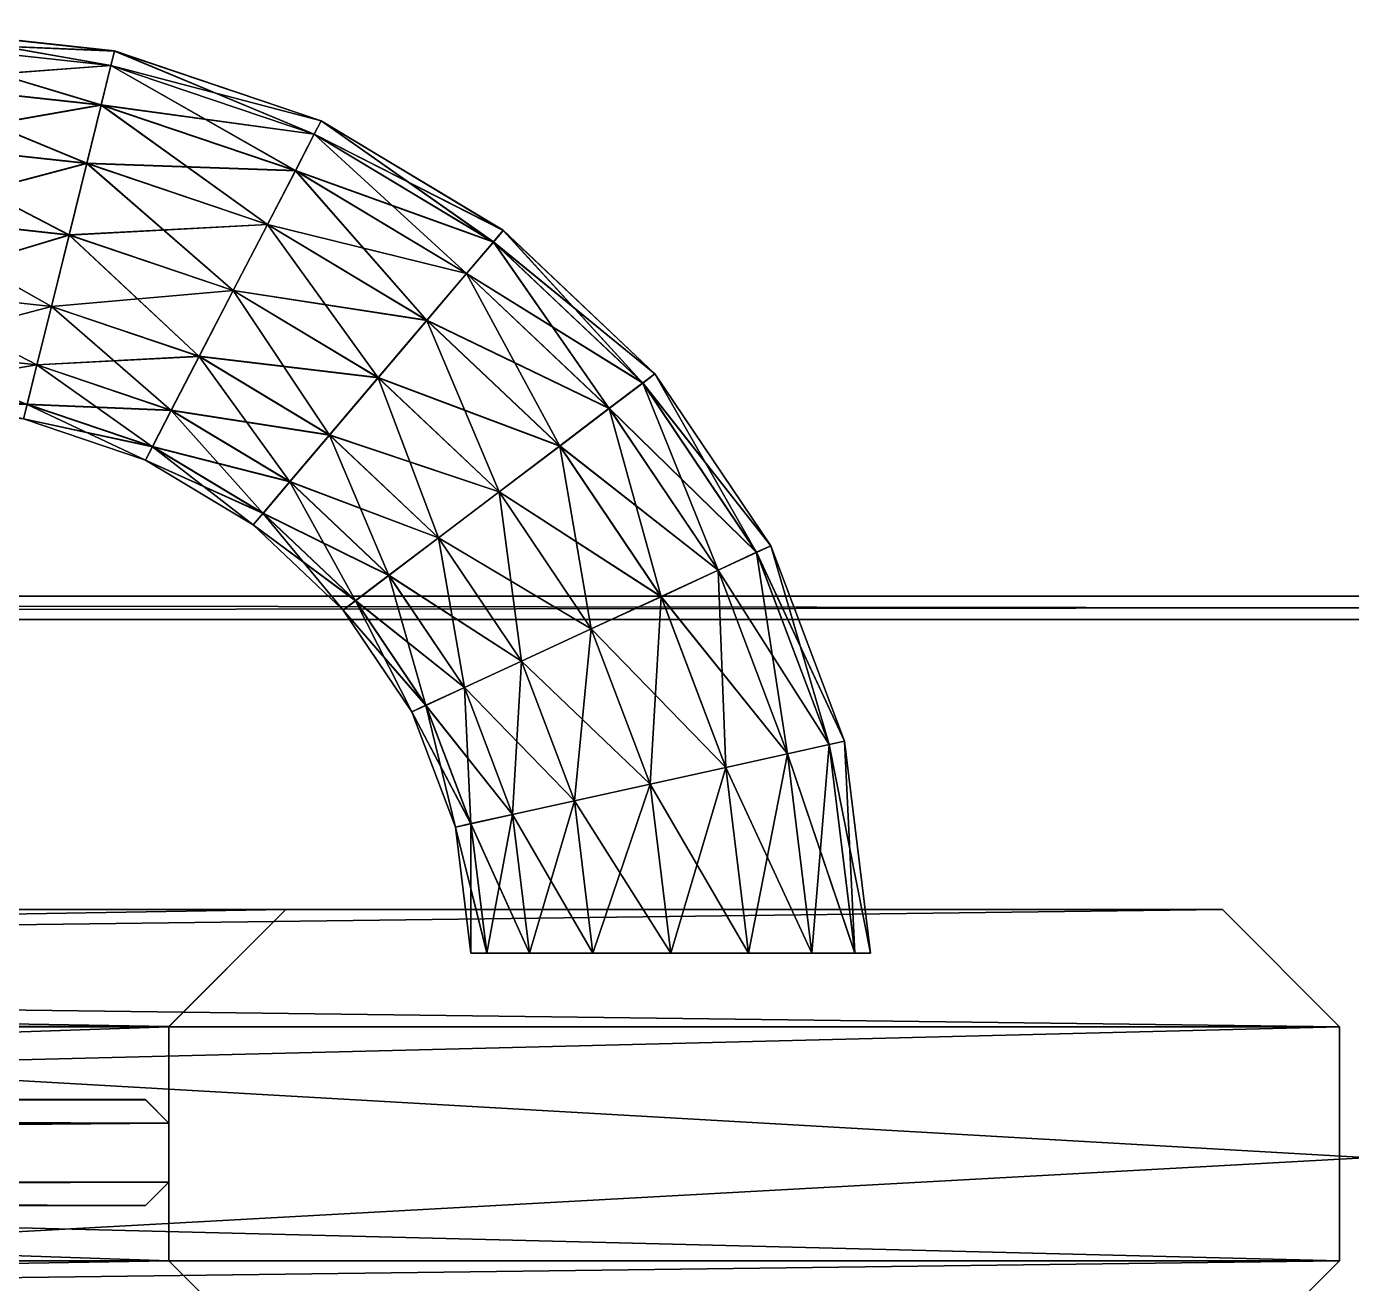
# Model space of a CAD drawing. Extents: x -84 to 84, y -10 to 10.
# Drawn here: x -11.45 to -0.13, y -1.08 to 9.65 of the extents above; entities that cross this region are included whole.
import ezdxf

# ---------------------------------------------------------------- set-up
doc = ezdxf.new("R2010")
doc.units = 0
doc.layers.add('DOOR01', color=231, linetype='CONTINUOUS')
doc.layers.add('FR', color=201, linetype='CONTINUOUS')

msp = doc.modelspace()

# ---------------------------------------------------------------- meshes
at = {"layer": 'DOOR01', "color": 231}
mesh = msp.add_polyface(dxfattribs=at)
corners = [(-12.616852, 9.653107, 115.216064), (-12.616852, 9.524414, 114.588898), (-13.985779, 9.533509, 114.451324), (-12.616852, 9.178711, 114.076416), (-13.86261, 9.187867, 113.952301), (-12.616852, 8.66626, 113.730743), (-13.779297, 8.675355, 113.615631), (-12.616852, 8.039063, 113.603943), (-13.74884, 8.048219, 113.492218), (-12.616852, 7.411865, 113.730743), (-13.779297, 7.42102, 113.615631), (-12.616852, 6.899414, 114.076416), (-13.86261, 6.908509, 113.952301), (-11.23996, 7.261718, 113.730743), (-11.089203, 7.872558, 113.603943), (-11.363159, 6.762695, 114.076416), (-11.23996, 7.26172, 116.701416), (-12.616852, 7.411866, 116.701416), (-12.616852, 6.899414, 116.355743), (-11.363159, 6.762696, 116.355743), (-11.089203, 7.874421, 116.828217), (-12.616852, 8.040924, 116.828217), (-10.938293, 8.48526, 116.701416), (-12.616852, 8.668121, 116.701416), (-10.815002, 8.984283, 116.355743), (-12.616852, 9.180573, 116.355743), (-10.731812, 9.320954, 115.843262), (-12.616852, 9.526277, 115.843262), (-10.701355, 9.444366, 115.216064), (-10.731812, 9.319093, 114.588898), (-10.815002, 8.982423, 114.076416), (-10.938293, 8.483398, 113.730743), (-9.977966, 6.834838, 113.730743), (-13.985779, 9.535365, 60.225403), (-12.616852, 9.526271, 60.087822), (-12.616852, 9.65124, 59.460655), (-13.86261, 9.189723, 60.724426), (-12.616852, 9.180569, 60.600304), (-13.779297, 8.677211, 61.061096), (-12.616852, 8.668118, 60.945976), (-13.74884, 8.050075, 61.184509), (-12.616852, 8.04092, 61.072777), (-13.779297, 7.421016, 61.061096), (-12.616852, 7.411861, 60.945976), (-13.86261, 6.908504, 60.724426), (-12.616852, 6.89941, 60.600304), (-11.23996, 7.261714, 60.945976), (-11.089203, 7.874415, 61.072777), (-11.363159, 6.762691, 60.600304), (-12.616852, 6.90127, 58.320992), (-12.616852, 7.413722, 57.975304), (-11.23996, 7.263575, 57.975304), (-11.363159, 6.764552, 58.320992), (-12.616852, 8.039059, 57.848503), (-11.089203, 7.872553, 57.848503), (-12.616852, 8.666256, 57.975304), (-10.938293, 8.483394, 57.975304), (-12.616852, 9.178706, 58.320992), (-10.815002, 8.982417, 58.320992), (-12.616852, 9.524409, 58.833458), (-10.731812, 9.319087, 58.833458), (-10.701355, 9.442501, 59.460655), (-10.731812, 9.32095, 60.087822), (-10.815002, 8.98428, 60.600304), (-10.938293, 8.485256, 60.945976), (-9.977966, 6.834834, 60.945976)]
mesh.append_faces([[corners[k] for k in face] for face in [(41, 46, 47), (43, 48, 46), (49, 51, 52), (50, 54, 51), (53, 56, 54), (55, 58, 56), (57, 60, 58), (59, 61, 60), (35, 62, 61), (34, 63, 62), (37, 64, 63), (39, 47, 64)]], dxfattribs={"vtx0": -1})
mesh.append_faces([[corners[k] for k in face] for face in [(14, 13, 7), (13, 15, 9), (19, 16, 18), (16, 20, 17), (20, 22, 21), (22, 24, 23), (24, 26, 25), (26, 28, 27), (28, 29, 0), (29, 30, 1), (30, 31, 3), (31, 14, 5)]], dxfattribs={"vtx1": -1})
mesh.append_faces([[corners[k] for k in face] for face in [(0, 1, 2), (1, 3, 4), (3, 5, 6), (5, 7, 8), (7, 9, 10), (9, 11, 12), (13, 9, 7), (15, 11, 9), (16, 17, 18), (20, 21, 17), (22, 23, 21), (24, 25, 23), (26, 27, 25), (28, 0, 27), (29, 1, 0), (30, 3, 1), (31, 5, 3), (14, 7, 5), (32, 13, 14), (33, 34, 35), (36, 37, 34), (38, 39, 37), (40, 41, 39), (42, 43, 41), (44, 45, 43), (41, 43, 46), (43, 45, 48), (49, 50, 51), (50, 53, 54), (53, 55, 56), (55, 57, 58), (57, 59, 60), (59, 35, 61), (35, 34, 62), (34, 37, 63), (37, 39, 64), (39, 41, 47), (47, 46, 65)]], dxfattribs={"vtx2": -1})
mesh = msp.add_polyface(dxfattribs=at)
corners = [(-9.686218, 7.398194, 113.603943), (-9.977966, 6.834838, 113.730743), (-11.089203, 7.872558, 113.603943), (-9.686218, 7.398194, 116.828217), (-11.089203, 7.874421, 116.828217), (-11.23996, 7.26172, 116.701416), (-9.977966, 6.834839, 116.701416), (-9.394379, 7.963411, 116.701416), (-10.938293, 8.48526, 116.701416), (-9.155945, 8.423738, 116.355743), (-10.815002, 8.984283, 116.355743), (-8.995117, 8.734284, 115.843262), (-10.731812, 9.320954, 115.843262), (-8.936188, 8.848174, 115.216064), (-10.701355, 9.444366, 115.216064), (-8.995117, 8.732422, 114.588898), (-10.731812, 9.319093, 114.588898), (-9.155945, 8.421875, 114.076416), (-10.815002, 8.982423, 114.076416), (-9.394379, 7.961547, 113.730743), (-10.938293, 8.483398, 113.730743), (-8.448242, 6.654175, 116.828217), (-8.032837, 7.143433, 116.701416), (-7.693573, 7.543212, 116.355743), (-7.4646, 7.814728, 115.843262), (-7.380615, 7.913727, 115.216064), (-7.4646, 7.812866, 114.588898), (-7.693573, 7.543214, 114.076416), (-8.032837, 7.143433, 113.730743), (-8.448242, 6.654175, 113.603943), (-11.089203, 7.874415, 61.072777), (-9.977966, 6.834834, 60.945976), (-9.686218, 7.398189, 61.072777), (-11.23996, 7.263575, 57.975304), (-11.089203, 7.872553, 57.848503), (-9.686218, 7.400051, 57.848503), (-9.977966, 6.836696, 57.975304), (-10.938293, 8.483394, 57.975304), (-9.394379, 7.961543, 57.975304), (-10.815002, 8.982417, 58.320992), (-9.155945, 8.42187, 58.320992), (-10.731812, 9.319087, 58.833458), (-8.995117, 8.732417, 58.833458), (-10.701355, 9.442501, 59.460655), (-8.936188, 8.846309, 59.460655), (-10.731812, 9.32095, 60.087822), (-8.995117, 8.734279, 60.087822), (-10.815002, 8.98428, 60.600304), (-9.155945, 8.423732, 60.600304), (-10.938293, 8.485256, 60.945976), (-9.394379, 7.963406, 60.945976), (-8.448242, 6.656031, 57.848503), (-8.032837, 7.145289, 57.975304), (-7.693573, 7.545069, 58.320992), (-7.4646, 7.81286, 58.833458), (-7.380615, 7.91186, 59.460655), (-7.4646, 7.814723, 60.087822), (-7.693573, 7.543209, 60.600304), (-8.032837, 7.143428, 60.945976), (-8.448242, 6.65417, 61.072777)]
mesh.append_faces([[corners[k] for k in face] for face in [(30, 31, 32), (33, 35, 36), (34, 38, 35), (37, 40, 38), (39, 42, 40), (41, 44, 42), (43, 46, 44), (45, 48, 46), (47, 50, 48), (49, 32, 50), (35, 52, 51), (38, 53, 52), (50, 59, 58)]], dxfattribs={"vtx0": -1})
mesh.append_faces([[corners[k] for k in face] for face in [(0, 1, 2), (6, 3, 5), (3, 7, 4), (7, 9, 8), (9, 11, 10), (11, 13, 12), (13, 15, 14), (15, 17, 16), (17, 19, 18), (19, 0, 20), (21, 22, 3), (22, 23, 7), (28, 29, 19)]], dxfattribs={"vtx1": -1})
mesh.append_faces([[corners[k] for k in face] for face in [(3, 4, 5), (7, 8, 4), (9, 10, 8), (11, 12, 10), (13, 14, 12), (15, 16, 14), (17, 18, 16), (19, 20, 18), (0, 2, 20), (21, 3, 6), (22, 7, 3), (23, 9, 7), (24, 11, 9), (25, 13, 11), (26, 15, 13), (27, 17, 15), (28, 19, 17), (29, 0, 19), (33, 34, 35), (34, 37, 38), (37, 39, 40), (39, 41, 42), (41, 43, 44), (43, 45, 46), (45, 47, 48), (47, 49, 50), (49, 30, 32), (36, 35, 51), (35, 38, 52), (38, 40, 53), (40, 42, 54), (42, 44, 55), (44, 46, 56), (46, 48, 57), (48, 50, 58), (50, 32, 59)]], dxfattribs={"vtx2": -1})
mesh = msp.add_polyface(dxfattribs=at)
corners = [(-7.693573, 7.543212, 116.355743), (-7.4646, 7.814728, 115.843262), (-9.155945, 8.423738, 116.355743), (-7.380615, 7.913727, 115.216064), (-8.995117, 8.734284, 115.843262), (-7.4646, 7.812866, 114.588898), (-8.936188, 8.848174, 115.216064), (-7.693573, 7.543214, 114.076416), (-8.995117, 8.732422, 114.588898), (-8.032837, 7.143433, 113.730743), (-9.155945, 8.421875, 114.076416), (-7.415436, 5.678344, 113.603943), (-7.933289, 5.285889, 113.730743), (-8.448242, 6.654175, 113.603943), (-7.415436, 5.678344, 116.828217), (-8.448242, 6.654175, 116.828217), (-8.863525, 6.164917, 116.701416), (-7.933289, 5.285889, 116.701416), (-6.897491, 6.070802, 116.701416), (-8.032837, 7.143433, 116.701416), (-6.474487, 6.391359, 116.355743), (-6.188843, 6.607668, 115.843262), (-6.084229, 6.687014, 115.216064), (-6.188843, 6.607667, 114.588898), (-6.474487, 6.391358, 114.076416), (-6.897491, 6.0708, 113.730743), (-7.22406, 4.233033, 113.730743), (-6.627777, 4.508667, 113.603943), (-7.711212, 4.007691, 114.076416), (-8.356171, 4.965333, 114.076416), (-7.711212, 4.007691, 116.355743), (-8.356171, 4.965332, 116.355743), (-8.641785, 4.749023, 115.843262), (-7.22406, 4.233033, 116.701416), (-6.627777, 4.508668, 116.828217), (-6.031494, 4.784304, 116.701416), (-9.155945, 8.42187, 58.320992), (-7.4646, 7.81286, 58.833458), (-7.693573, 7.545069, 58.320992), (-8.995117, 8.732417, 58.833458), (-7.380615, 7.91186, 59.460655), (-8.936188, 8.846309, 59.460655), (-7.4646, 7.814723, 60.087822), (-8.995117, 8.734279, 60.087822), (-7.693573, 7.543209, 60.600304), (-9.155945, 8.423732, 60.600304), (-8.032837, 7.143428, 60.945976), (-8.448242, 6.65417, 61.072777), (-7.933289, 5.285884, 60.945976), (-7.415436, 5.678341, 61.072777), (-8.863525, 6.166773, 57.975304), (-8.448242, 6.656031, 57.848503), (-7.415436, 5.680201, 57.848503), (-7.933289, 5.287745, 57.975304), (-8.032837, 7.145289, 57.975304), (-6.897491, 6.072656, 57.975304), (-6.474487, 6.393214, 58.320992), (-6.188843, 6.609523, 58.833458), (-6.084229, 6.687007, 59.460655), (-6.188843, 6.607662, 60.087822), (-6.474487, 6.391355, 60.600304), (-6.897491, 6.070797, 60.945976), (-7.22406, 4.233028, 60.945976), (-6.627777, 4.508663, 61.072777), (-8.356171, 4.965327, 60.600304), (-7.711212, 4.007686, 60.600304), (-8.641785, 4.750881, 58.833458), (-8.356171, 4.967188, 58.320992), (-7.711212, 4.009548, 58.320992), (-7.22406, 4.23489, 57.975304), (-6.627777, 4.510524, 57.848503), (-6.031494, 4.786159, 57.975304)]
mesh.append_faces([[corners[k] for k in face] for face in [(36, 37, 38), (39, 40, 37), (41, 42, 40), (43, 44, 42), (45, 46, 44), (47, 48, 49), (50, 52, 53), (51, 55, 52), (54, 56, 55), (38, 57, 56), (42, 60, 59), (44, 61, 60), (46, 49, 61), (49, 62, 63), (53, 70, 69)]], dxfattribs={"vtx0": -1})
mesh.append_faces([[corners[k] for k in face] for face in [(0, 1, 2), (1, 3, 4), (3, 5, 6), (5, 7, 8), (7, 9, 10), (11, 12, 13), (17, 14, 16), (14, 18, 15), (18, 20, 19), (20, 21, 0), (23, 24, 5), (24, 25, 7), (25, 11, 9), (27, 26, 11), (33, 34, 17)]], dxfattribs={"vtx1": -1})
mesh.append_faces([[corners[k] for k in face] for face in [(14, 15, 16), (18, 19, 15), (20, 0, 19), (21, 1, 0), (22, 3, 1), (23, 5, 3), (24, 7, 5), (25, 9, 7), (11, 13, 9), (26, 12, 11), (28, 29, 12), (30, 31, 32), (33, 17, 31), (34, 14, 17), (35, 18, 14), (27, 11, 25), (50, 51, 52), (51, 54, 55), (54, 38, 56), (38, 37, 57), (37, 40, 58), (40, 42, 59), (42, 44, 60), (44, 46, 61), (46, 47, 49), (49, 48, 62), (48, 64, 65), (66, 67, 68), (67, 53, 69), (53, 52, 70), (52, 55, 71), (61, 49, 63)]], dxfattribs={"vtx2": -1})
mesh = msp.add_polyface(dxfattribs=at)
corners = [(-80.236176, -0.887373, 219.07254), (-0.236176, -0.887369, 219.07254), (-0.236176, 1.112547, 219.07254), (-80.236176, 1.112551, 219.07254), (-0.236176, -0.887462, 0.07254), (-80.236176, -0.887466, 0.07254), (-80.236176, 1.11253, 0.07254), (-0.236176, 1.112527, 0.07254), (-69.236176, -0.887454, 27.07254), (-10.236176, -0.887452, 27.07254), (-10.236176, 1.112529, 27.07254), (-69.236176, 1.112533, 27.07254), (-10.236176, -0.887374, 208.07254), (-69.236176, -0.887378, 208.07254), (-69.236176, 1.112552, 208.07254), (-10.236176, 1.112548, 208.07254), (-1.236176, 2.112547, 218.07254), (-79.236176, 2.112551, 218.07254), (-79.236176, 2.112531, 1.07254), (-1.236176, 2.112527, 1.07254), (-9.236176, 2.112529, 26.07254), (-70.236176, 2.112533, 26.07254), (-70.236176, 2.11255, 209.07254), (-9.236176, 2.112548, 209.07254), (-1.236176, -1.887369, 218.07254), (-79.236176, -1.887373, 218.07254), (-79.236176, -1.887466, 1.072541), (-1.236176, -1.887462, 1.072541), (-9.236176, -1.887452, 26.07254), (-70.236176, -1.887456, 26.07254), (-70.236176, -1.887376, 209.07254), (-9.236176, -1.887374, 209.07254), (-20.761688, 8.048217, 110.739044), (-20.848297, 8.675352, 108.75444), (-20.982574, 8.048216, 108.75444), (-69.236176, -0.215798, 208.07254), (-10.236176, -0.215798, 208.07254), (-10.236176, 0.289203, 208.07254), (-69.236176, 0.289203, 208.07254), (-69.036179, -0.415798, 207.872543), (-69.036179, -0.415812, 155.464661), (-10.436172, -0.415798, 207.872543), (-10.436172, -0.415812, 155.464661), (-10.436172, 0.489203, 207.872543), (-10.436172, 0.489189, 155.464661), (-69.036179, 0.489203, 207.872543), (-69.036179, 0.489189, 155.464661), (-69.236176, -0.215844, 27.07254), (-69.236176, 0.289155, 27.07254), (-10.236176, 0.289155, 27.07254), (-10.236176, -0.215844, 27.07254), (-10.436172, -0.415844, 27.272537), (-69.036179, -0.415844, 27.272537), (-69.036179, 0.489155, 27.272537), (-10.436172, 0.489155, 27.272537), (-69.036179, 0.489159, 82.998283), (-69.236176, 0.289158, 82.998283), (-69.036179, -0.415841, 82.998283), (-10.43618, -0.415841, 82.998283), (-10.43618, 0.489159, 82.998283), (-69.236176, -0.215841, 82.998283), (-69.236176, 0.289189, 155.464661)]
mesh.append_faces([[corners[k] for k in face] for face in [(0, 2, 3), (4, 6, 7), (8, 10, 11), (12, 14, 15), (3, 16, 17), (7, 18, 19), (11, 20, 21), (15, 22, 23), (32, 33, 34), (35, 37, 38), (47, 49, 50)]], dxfattribs={"vtx0": -1})
mesh.append_faces([[corners[k] for k in face] for face in [(25, 24, 0), (27, 26, 4), (29, 28, 8), (31, 30, 12), (39, 40, 41), (42, 41, 40), (43, 44, 45), (46, 45, 44), (55, 53, 56), (40, 57, 42), (58, 42, 57), (44, 59, 46), (55, 46, 59), (57, 40, 60), (45, 46, 38), (46, 55, 61), (57, 52, 58), (51, 58, 52), (59, 54, 55), (53, 55, 54)]], dxfattribs={"vtx1": -1})
mesh.append_faces([[corners[k] for k in face] for face in [(23, 22, 17), (17, 16, 23), (24, 25, 30), (30, 31, 24), (19, 18, 21), (21, 20, 19), (26, 27, 28), (28, 29, 26)]], dxfattribs={"vtx1": -1, "vtx2": -1})
mesh.append_faces([[corners[k] for k in face] for face in [(0, 1, 2), (4, 5, 6), (8, 9, 10), (12, 13, 14), (3, 2, 16), (7, 6, 18), (11, 10, 20), (15, 14, 22), (24, 1, 0), (26, 5, 4), (28, 9, 8), (30, 13, 12), (35, 36, 37), (47, 48, 49), (36, 35, 39), (39, 41, 36), (38, 37, 43), (43, 45, 38), (47, 50, 51), (51, 52, 47), (49, 48, 53), (53, 54, 49), (52, 57, 60)]], dxfattribs={"vtx2": -1})
mesh = msp.add_polyface(dxfattribs=at)
corners = [(-6.188843, 6.607668, 115.843262), (-6.084229, 6.687014, 115.216064), (-7.4646, 7.814728, 115.843262), (-6.188843, 6.607667, 114.588898), (-7.380615, 7.913727, 115.216064), (-6.627777, 4.508668, 116.828217), (-6.031494, 4.784304, 116.701416), (-7.415436, 5.678344, 116.828217), (-5.544373, 5.009645, 116.355743), (-6.474487, 6.391359, 116.355743), (-6.897491, 6.070802, 116.701416), (-5.21582, 5.1615, 115.843262), (-5.095154, 5.217285, 115.216064), (-5.21582, 5.1615, 114.588898), (-5.544373, 5.009645, 114.076416), (-6.474487, 6.391358, 114.076416), (-6.031494, 4.784301, 113.730743), (-6.897491, 6.0708, 113.730743), (-6.627777, 4.508667, 113.603943), (-6.125854, 3.183106, 116.828217), (-7.22406, 4.233033, 116.701416), (-5.479309, 3.325685, 116.701416), (-4.951202, 3.442017, 116.355743), (-4.594849, 3.52063, 115.843262), (-4.46405, 3.549439, 115.216064), (-4.594849, 3.52063, 114.588898), (-4.951202, 3.442017, 114.076416), (-5.479309, 3.325684, 113.730743), (-6.125854, 3.183106, 113.603943), (-7.4646, 7.81286, 58.833458), (-6.084229, 6.687007, 59.460655), (-6.188843, 6.609523, 58.833458), (-7.380615, 7.91186, 59.460655), (-6.188843, 6.607662, 60.087822), (-7.415436, 5.680201, 57.848503), (-6.031494, 4.786159, 57.975304), (-6.627777, 4.510524, 57.848503), (-6.897491, 6.072656, 57.975304), (-6.474487, 6.393214, 58.320992), (-5.544373, 5.011502, 58.320992), (-5.21582, 5.163357, 58.833458), (-5.095154, 5.217281, 59.460655), (-5.21582, 5.161495, 60.087822), (-6.474487, 6.391355, 60.600304), (-5.544373, 5.009639, 60.600304), (-6.897491, 6.070797, 60.945976), (-6.031494, 4.784299, 60.945976), (-6.627777, 4.508663, 61.072777), (-7.22406, 4.23489, 57.975304), (-6.125854, 3.183101, 57.848503), (-5.479309, 3.325679, 57.975304), (-4.951202, 3.442012, 58.320992), (-4.594849, 3.522487, 58.833458), (-4.46405, 3.549434, 59.460655), (-4.594849, 3.520626, 60.087822), (-4.951202, 3.442013, 60.600304), (-5.479309, 3.32568, 60.945976), (-6.125854, 3.183102, 61.072777)]
mesh.append_faces([[corners[k] for k in face] for face in [(29, 30, 31), (32, 33, 30), (34, 35, 36), (37, 39, 35), (38, 40, 39), (31, 41, 40), (30, 42, 41), (33, 44, 42), (43, 46, 44), (45, 47, 46), (35, 51, 50), (39, 52, 51), (40, 53, 52), (41, 54, 53), (42, 55, 54), (44, 56, 55)]], dxfattribs={"vtx0": -1})
mesh.append_faces([[corners[k] for k in face] for face in [(0, 1, 2), (1, 3, 4), (5, 6, 7), (6, 8, 10), (8, 11, 9), (11, 12, 0), (12, 13, 1), (13, 14, 3), (14, 16, 15), (16, 18, 17), (21, 22, 6), (22, 23, 8), (23, 24, 11), (24, 25, 12), (25, 26, 13), (26, 27, 14)]], dxfattribs={"vtx1": -1})
mesh.append_faces([[corners[k] for k in face] for face in [(8, 9, 10), (11, 0, 9), (12, 1, 0), (13, 3, 1), (14, 15, 3), (16, 17, 15), (19, 5, 20), (21, 6, 5), (22, 8, 6), (23, 11, 8), (24, 12, 11), (25, 13, 12), (26, 14, 13), (27, 16, 14), (28, 18, 16), (37, 38, 39), (38, 31, 40), (31, 30, 41), (30, 33, 42), (33, 43, 44), (43, 45, 46), (48, 36, 49), (36, 35, 50), (35, 39, 51), (39, 40, 52), (40, 41, 53), (41, 42, 54), (42, 44, 55), (44, 46, 56), (46, 47, 57)]], dxfattribs={"vtx2": -1})
mesh = msp.add_polyface(dxfattribs=at)
corners = [(-12.616852, 6.899414, 114.076416), (-12.616852, 6.553711, 114.588898), (-13.985779, 6.562867, 114.451324), (-11.446472, 6.426025, 114.588898), (-11.363159, 6.762695, 114.076416), (-11.476929, 6.302612, 115.216064), (-12.616852, 6.426881, 115.216064), (-11.446472, 6.426025, 115.843262), (-12.616852, 6.553712, 115.843262), (-11.363159, 6.762696, 116.355743), (-12.616852, 6.899414, 116.355743), (-10.216309, 6.374512, 114.076416), (-11.23996, 7.261718, 113.730743), (-9.977966, 6.834838, 113.730743), (-10.377228, 6.063965, 114.588898), (-10.436157, 5.950073, 115.216064), (-10.377228, 6.063965, 115.843262), (-10.216309, 6.374512, 116.355743), (-9.977966, 6.834839, 116.701416), (-11.23996, 7.26172, 116.701416), (-8.863525, 6.164917, 113.730743), (-9.686218, 7.398194, 113.603943), (-8.448242, 6.654175, 113.603943), (-9.202881, 5.765138, 114.076416), (-9.431763, 5.495483, 114.588898), (-9.202881, 5.765137, 116.355743), (-8.863525, 6.164917, 116.701416), (-8.448242, 6.654175, 116.828217), (-7.933289, 5.285889, 113.730743), (-13.985779, 6.562861, 60.225403), (-12.616852, 6.553706, 60.087822), (-12.616852, 6.89941, 60.600304), (-11.446472, 6.426021, 60.087822), (-11.363159, 6.762691, 60.600304), (-12.616852, 6.426875, 59.460655), (-11.476929, 6.302608, 59.460655), (-12.616852, 6.555568, 58.833458), (-11.446472, 6.427882, 58.833458), (-12.616852, 6.90127, 58.320992), (-11.363159, 6.764552, 58.320992), (-11.23996, 7.261714, 60.945976), (-10.216309, 6.374507, 60.600304), (-9.977966, 6.834834, 60.945976), (-10.377228, 6.06396, 60.087822), (-10.436157, 5.950068, 59.460655), (-10.377228, 6.065822, 58.833458), (-10.216309, 6.376369, 58.320992), (-11.23996, 7.263575, 57.975304), (-9.977966, 6.836696, 57.975304), (-9.686218, 7.398189, 61.072777), (-8.863525, 6.164912, 60.945976), (-8.448242, 6.65417, 61.072777), (-9.202881, 5.765132, 60.600304), (-9.431763, 5.495479, 60.087822), (-9.202881, 5.766994, 58.320992), (-8.863525, 6.166773, 57.975304), (-8.448242, 6.656031, 57.848503), (-7.933289, 5.285884, 60.945976)]
mesh.append_faces([[corners[k] for k in face] for face in [(31, 32, 33), (30, 35, 32), (34, 37, 35), (36, 39, 37), (40, 41, 42), (33, 43, 41), (32, 44, 43), (35, 45, 44), (37, 46, 45), (39, 48, 46), (49, 50, 51), (42, 52, 50), (46, 55, 54), (48, 56, 55)]], dxfattribs={"vtx0": -1})
mesh.append_faces([[corners[k] for k in face] for face in [(4, 3, 0), (3, 5, 1), (5, 7, 6), (7, 9, 8), (13, 11, 12), (11, 14, 4), (14, 15, 3), (15, 16, 5), (16, 17, 7), (17, 18, 9), (22, 20, 21), (20, 23, 13), (25, 26, 17), (26, 27, 18)]], dxfattribs={"vtx1": -1})
mesh.append_faces([[corners[k] for k in face] for face in [(0, 1, 2), (3, 1, 0), (5, 6, 1), (7, 8, 6), (9, 10, 8), (11, 4, 12), (14, 3, 4), (15, 5, 3), (16, 7, 5), (17, 9, 7), (18, 19, 9), (20, 13, 21), (23, 11, 13), (24, 14, 11), (25, 17, 16), (26, 18, 17), (28, 20, 22), (29, 30, 31), (31, 30, 32), (30, 34, 35), (34, 36, 37), (36, 38, 39), (40, 33, 41), (33, 32, 43), (32, 35, 44), (35, 37, 45), (37, 39, 46), (39, 47, 48), (49, 42, 50), (42, 41, 52), (41, 43, 53), (45, 46, 54), (46, 48, 55), (51, 50, 57)]], dxfattribs={"vtx2": -1})
mesh = msp.add_polyface(dxfattribs=at)
corners = [(-10.236176, 1.112529, 82.998283), (-10.236176, 1.112529, 27.07254), (-10.236176, -0.887446, 82.998283), (-9.236176, 2.112529, 82.998276), (-9.236176, 2.112529, 26.07254), (-9.202881, 5.765138, 114.076416), (-9.431763, 5.495483, 114.588898), (-10.216309, 6.374512, 114.076416), (-9.515747, 5.396484, 115.216064), (-10.436157, 5.950073, 115.216064), (-10.377228, 6.063965, 114.588898), (-9.431763, 5.495483, 115.843262), (-10.377228, 6.063965, 115.843262), (-9.202881, 5.765137, 116.355743), (-8.356171, 4.965333, 114.076416), (-8.863525, 6.164917, 113.730743), (-7.933289, 5.285889, 113.730743), (-8.641785, 4.749023, 114.588898), (-8.746429, 4.669678, 115.216064), (-8.641785, 4.749023, 115.843262), (-8.356171, 4.965332, 116.355743), (-7.933289, 5.285889, 116.701416), (-8.863525, 6.164917, 116.701416), (-8.039978, 3.855835, 114.588898), (-8.160522, 3.800049, 115.216064), (-8.039978, 3.855836, 115.843262), (-10.216309, 6.374507, 60.600304), (-9.431763, 5.495479, 60.087822), (-9.202881, 5.765132, 60.600304), (-10.377228, 6.06396, 60.087822), (-10.436157, 5.950068, 59.460655), (-9.515747, 5.396481, 59.460655), (-10.377228, 6.065822, 58.833458), (-9.431763, 5.497341, 58.833458), (-9.202881, 5.766994, 58.320992), (-8.863525, 6.164912, 60.945976), (-8.356171, 4.965327, 60.600304), (-7.933289, 5.285884, 60.945976), (-8.641785, 4.749019, 60.087822), (-8.746429, 4.669674, 59.460655), (-8.641785, 4.750881, 58.833458), (-8.356171, 4.967188, 58.320992), (-8.863525, 6.166773, 57.975304), (-7.933289, 5.287745, 57.975304), (-8.039978, 3.855831, 60.087822), (-8.160522, 3.800045, 59.460655), (-8.039978, 3.857692, 58.833458), (-10.236176, 0.289189, 155.464661), (-10.236176, 0.289203, 208.07254), (-10.236176, -0.215812, 155.464661), (-10.436172, 0.489203, 207.872543), (-10.436172, 0.489189, 155.464661), (-10.236176, 1.112548, 208.07254), (-10.236176, 1.112542, 155.464661), (-10.236176, -0.887374, 208.07254), (-9.236176, 2.112542, 155.464661), (-9.236176, 2.112548, 209.07254), (-10.236176, 0.289158, 82.998283), (-10.236176, -0.215841, 82.998283), (-10.43618, 0.489159, 82.998283), (-10.236176, -0.887397, 155.464661), (-10.236176, 0.289155, 27.07254), (-10.236176, -0.215844, 27.07254), (-10.436172, 0.489155, 27.272537)]
mesh.append_faces([[corners[k] for k in face] for face in [(26, 27, 28), (29, 31, 27), (30, 33, 31), (32, 34, 33), (35, 36, 37), (28, 38, 36), (27, 39, 38), (31, 40, 39), (33, 41, 40), (34, 43, 41)]], dxfattribs={"vtx0": -1})
mesh.append_faces([[corners[k] for k in face] for face in [(0, 1, 2), (5, 6, 7), (6, 8, 10), (8, 11, 9), (11, 13, 12), (16, 14, 15), (14, 17, 5), (17, 18, 6), (18, 19, 8), (19, 20, 11), (20, 21, 13), (24, 25, 18), (47, 48, 49), (48, 47, 50), (51, 50, 47), (52, 53, 54), (53, 52, 55), (56, 55, 52), (57, 47, 58), (47, 57, 51), (59, 51, 57), (53, 0, 60), (0, 53, 3), (55, 3, 53), (61, 57, 62)]], dxfattribs={"vtx1": -1})
mesh.append_faces([[corners[k] for k in face] for face in [(1, 0, 3), (3, 4, 1), (8, 9, 10), (11, 12, 9), (14, 5, 15), (17, 6, 5), (18, 8, 6), (19, 11, 8), (20, 13, 11), (21, 22, 13), (23, 17, 14), (24, 18, 17), (25, 19, 18), (29, 30, 31), (30, 32, 33), (35, 28, 36), (28, 27, 38), (27, 31, 39), (31, 33, 40), (33, 34, 41), (34, 42, 43), (36, 38, 44), (38, 39, 45), (39, 40, 46), (57, 61, 63), (63, 59, 57)]], dxfattribs={"vtx2": -1})
mesh = msp.add_polyface(dxfattribs=at)
corners = [(-7.22406, 4.233033, 113.730743), (-7.711212, 4.007691, 114.076416), (-7.933289, 5.285889, 113.730743), (-8.039978, 3.855835, 114.588898), (-8.356171, 4.965333, 114.076416), (-8.160522, 3.800049, 115.216064), (-8.641785, 4.749023, 114.588898), (-8.039978, 3.855836, 115.843262), (-7.711212, 4.007691, 116.355743), (-8.641785, 4.749023, 115.843262), (-7.22406, 4.233033, 116.701416), (-8.356171, 4.965332, 116.355743), (-6.772217, 3.040528, 113.730743), (-6.627777, 4.508667, 113.603943), (-7.300537, 2.924195, 114.076416), (-7.656769, 2.845582, 114.588898), (-7.787476, 2.816773, 115.216064), (-7.656769, 2.845582, 115.843262), (-7.300537, 2.924195, 116.355743), (-6.772217, 3.040528, 116.701416), (-6.125854, 3.183106, 116.828217), (-7.15564, 1.739747, 114.076416), (-6.613373, 1.739746, 113.730743), (-7.521576, 1.739746, 114.588898), (-7.655853, 1.739747, 115.216064), (-7.521576, 1.739747, 115.843262), (-7.15564, 1.739747, 116.355743), (-6.613373, 1.739747, 116.701416), (-7.933289, 5.285884, 60.945976), (-7.711212, 4.007686, 60.600304), (-7.22406, 4.233028, 60.945976), (-8.356171, 4.965327, 60.600304), (-8.039978, 3.855831, 60.087822), (-8.641785, 4.749019, 60.087822), (-8.160522, 3.800045, 59.460655), (-8.746429, 4.669674, 59.460655), (-8.039978, 3.857692, 58.833458), (-8.641785, 4.750881, 58.833458), (-7.711212, 4.009548, 58.320992), (-8.356171, 4.967188, 58.320992), (-7.22406, 4.23489, 57.975304), (-6.627777, 4.508663, 61.072777), (-6.772217, 3.040523, 60.945976), (-7.300537, 2.92419, 60.600304), (-7.656769, 2.845577, 60.087822), (-7.787476, 2.816768, 59.460655), (-7.656769, 2.847438, 58.833458), (-7.300537, 2.92419, 58.320992), (-6.772217, 3.040523, 57.975304), (-7.15564, 1.739742, 60.600304), (-6.613373, 1.739742, 60.945976), (-7.521576, 1.739742, 60.087822), (-7.655853, 1.739742, 59.460655), (-7.521576, 1.741604, 58.833458), (-7.15564, 1.739742, 58.320992), (-6.613373, 1.739742, 57.975304)]
mesh.append_faces([[corners[k] for k in face] for face in [(28, 29, 30), (31, 32, 29), (33, 34, 32), (35, 36, 34), (37, 38, 36), (39, 40, 38), (30, 43, 42), (29, 44, 43), (32, 45, 44), (34, 46, 45), (36, 47, 46), (38, 48, 47), (42, 49, 50), (43, 51, 49), (44, 52, 51), (45, 53, 52), (46, 54, 53), (47, 55, 54)]], dxfattribs={"vtx0": -1})
mesh.append_faces([[corners[k] for k in face] for face in [(0, 1, 2), (1, 3, 4), (3, 5, 6), (7, 8, 9), (8, 10, 11), (12, 14, 0), (14, 15, 1), (15, 16, 3), (16, 17, 5), (17, 18, 7), (18, 19, 8), (19, 20, 10), (22, 21, 12), (21, 23, 14), (23, 24, 15), (24, 25, 16), (25, 26, 17), (26, 27, 18)]], dxfattribs={"vtx1": -1})
mesh.append_faces([[corners[k] for k in face] for face in [(12, 0, 13), (14, 1, 0), (15, 3, 1), (16, 5, 3), (17, 7, 5), (18, 8, 7), (19, 10, 8), (21, 14, 12), (23, 15, 14), (24, 16, 15), (25, 17, 16), (26, 18, 17), (27, 19, 18), (41, 30, 42), (30, 29, 43), (29, 32, 44), (32, 34, 45), (34, 36, 46), (36, 38, 47), (38, 40, 48), (42, 43, 49), (43, 44, 51), (44, 45, 52), (45, 46, 53), (46, 47, 54), (47, 48, 55)]], dxfattribs={"vtx2": -1})
mesh = msp.add_polyface(dxfattribs=at)
corners = [(-0.236176, 1.112541, 155.464661), (-0.236176, 1.112547, 219.07254), (-0.236176, -0.887396, 155.464661), (-1.236176, 2.112547, 218.07254), (-1.236176, 2.112541, 155.464661), (-9.236176, 2.112542, 155.464661), (-9.236176, 2.112548, 209.07254), (-6.125854, 3.183106, 113.603943), (-6.772217, 3.040528, 113.730743), (-6.627777, 4.508667, 113.603943), (-6.125854, 3.183106, 116.828217), (-5.479309, 3.325685, 116.701416), (-6.627777, 4.508668, 116.828217), (-5.479309, 3.325684, 113.730743), (-6.031494, 4.784301, 113.730743), (-6.613373, 1.739746, 113.730743), (-5.949493, 1.739746, 113.603943), (-5.949493, 1.739747, 116.828217), (-6.772217, 3.040528, 116.701416), (-6.613373, 1.739747, 116.701416), (-5.285736, 1.739747, 116.701416), (-4.743317, 1.739747, 116.355743), (-4.951202, 3.442017, 116.355743), (-4.377411, 1.739747, 115.843262), (-4.594849, 3.52063, 115.843262), (-4.243134, 1.739747, 115.216064), (-4.46405, 3.549439, 115.216064), (-4.377411, 1.739746, 114.588898), (-4.594849, 3.52063, 114.588898), (-4.743317, 1.739746, 114.076416), (-4.951202, 3.442017, 114.076416), (-5.285736, 1.739746, 113.730743), (-6.627777, 4.508663, 61.072777), (-6.772217, 3.040523, 60.945976), (-6.125854, 3.183102, 61.072777), (-7.22406, 4.23489, 57.975304), (-6.125854, 3.183101, 57.848503), (-6.772217, 3.040523, 57.975304), (-6.627777, 4.510524, 57.848503), (-5.479309, 3.325679, 57.975304), (-6.031494, 4.784299, 60.945976), (-5.479309, 3.32568, 60.945976), (-6.613373, 1.739742, 60.945976), (-5.949493, 1.739742, 61.072777), (-5.949493, 1.739742, 57.848503), (-6.613373, 1.739742, 57.975304), (-5.285736, 1.739742, 57.975304), (-4.951202, 3.442012, 58.320992), (-4.743317, 1.739742, 58.320992), (-4.594849, 3.522487, 58.833458), (-4.377411, 1.741604, 58.833458), (-4.46405, 3.549434, 59.460655), (-4.243134, 1.739742, 59.460655), (-4.594849, 3.520626, 60.087822), (-4.377411, 1.739742, 60.087822), (-4.951202, 3.442013, 60.600304), (-4.743317, 1.739742, 60.600304), (-5.285736, 1.739742, 60.945976), (-0.236176, 1.112529, 82.998283), (-0.236176, -0.887444, 82.998283), (-1.236176, 2.112529, 82.998276), (-9.236176, 2.112529, 82.998276), (-0.236176, 1.112527, 0.07254), (-0.236176, -0.887462, 0.07254), (-1.236176, 2.112527, 1.07254), (-9.236176, 2.112529, 26.07254)]
mesh.append_faces([[corners[k] for k in face] for face in [(32, 33, 34), (35, 36, 37), (38, 39, 36), (40, 34, 41), (34, 42, 43), (37, 44, 45), (36, 46, 44), (39, 48, 46), (47, 50, 48), (49, 52, 50), (51, 54, 52), (53, 56, 54), (55, 57, 56), (41, 43, 57)]], dxfattribs={"vtx0": -1})
mesh.append_faces([[corners[k] for k in face] for face in [(3, 5, 6), (65, 60, 64)]], dxfattribs={"vtx0": -1, "vtx2": -1})
mesh.append_faces([[corners[k] for k in face] for face in [(0, 1, 2), (1, 0, 3), (4, 3, 0), (7, 8, 9), (10, 11, 12), (13, 7, 14), (16, 15, 7), (19, 17, 18), (17, 20, 10), (20, 21, 11), (21, 23, 22), (23, 25, 24), (25, 27, 26), (27, 29, 28), (29, 31, 30), (31, 16, 13), (58, 0, 59), (0, 58, 4), (60, 4, 58), (61, 5, 60), (4, 60, 5), (62, 58, 63)]], dxfattribs={"vtx1": -1})
mesh.append_faces([[corners[k] for k in face] for face in [(3, 4, 5), (15, 8, 7), (17, 10, 18), (20, 11, 10), (21, 22, 11), (23, 24, 22), (25, 26, 24), (27, 28, 26), (29, 30, 28), (31, 13, 30), (16, 7, 13), (34, 33, 42), (37, 36, 44), (36, 39, 46), (39, 47, 48), (47, 49, 50), (49, 51, 52), (51, 53, 54), (53, 55, 56), (55, 41, 57), (41, 34, 43), (58, 62, 64), (64, 60, 58), (65, 61, 60)]], dxfattribs={"vtx2": -1})
mesh = msp.add_polyface(dxfattribs=at)
corners = [(-10.236176, -0.887452, 27.07254), (-10.236176, -0.887446, 82.998283), (-10.236176, 1.112529, 27.07254), (-9.236176, -1.887374, 209.07254), (-10.236176, -0.887374, 208.07254), (-9.236176, -1.887397, 155.464661), (-10.236176, -0.887397, 155.464661), (-10.216309, -6.377319, 114.076416), (-10.377228, -6.066772, 114.588898), (-9.431763, -5.498291, 114.588898), (-9.202881, -5.767944, 114.076416), (-10.436157, -5.952881, 115.216064), (-9.515747, -5.399292, 115.216064), (-10.377228, -6.066772, 115.843262), (-9.431763, -5.498291, 115.843262), (-9.202881, -5.767944, 116.355743), (-8.863525, -6.167725, 113.730743), (-8.356171, -4.968139, 114.076416), (-7.933289, -5.288696, 113.730743), (-8.641785, -4.751831, 114.588898), (-8.746429, -4.672485, 115.216064), (-8.641785, -4.751831, 115.843262), (-8.356171, -4.96814, 116.355743), (-8.863525, -6.167724, 116.701416), (-7.933289, -5.288696, 116.701416), (-8.039978, -3.858642, 114.588898), (-8.160522, -3.802856, 115.216064), (-8.039978, -3.858642, 115.843262), (-9.202881, -5.767949, 60.600304), (-9.431763, -5.498296, 60.087822), (-10.216309, -6.377324, 60.600304), (-9.515747, -5.399296, 59.460655), (-10.436157, -5.952885, 59.460655), (-10.377228, -6.066777, 60.087822), (-9.431763, -5.496434, 58.833458), (-10.377228, -6.064915, 58.833458), (-9.202881, -5.766088, 58.320992), (-8.356171, -4.968144, 60.600304), (-8.863525, -6.167729, 60.945976), (-7.933289, -5.288701, 60.945976), (-8.641785, -4.751835, 60.087822), (-8.746429, -4.67249, 59.460655), (-8.641785, -4.749974, 58.833458), (-8.356171, -4.966283, 58.320992), (-7.933289, -5.286839, 57.975304), (-8.863525, -6.165868, 57.975304), (-8.039978, -3.858647, 60.087822), (-8.160522, -3.802861, 59.460655), (-8.039978, -3.856785, 58.833458), (-10.236176, -0.215798, 208.07254), (-10.236176, -0.215812, 155.464661), (-10.236176, 0.289203, 208.07254), (-10.236176, -0.215844, 27.07254), (-10.236176, -0.215841, 82.998283), (-10.436172, -0.415844, 27.272537), (-10.43618, -0.415841, 82.998283), (-10.236176, 1.112542, 155.464661), (-9.236176, -1.887445, 82.998283), (-10.236176, 0.289189, 155.464661), (-10.436172, -0.415812, 155.464661), (-10.436172, -0.415798, 207.872543), (-10.236176, 1.112529, 82.998283), (-9.236176, -1.887452, 26.07254), (-10.236176, 0.289158, 82.998283)]
mesh.append_faces([[corners[k] for k in face] for face in [(7, 9, 10), (8, 12, 9), (11, 14, 12), (13, 15, 14), (16, 17, 18), (10, 19, 17), (9, 20, 19), (12, 21, 20), (14, 22, 21), (15, 24, 22), (20, 27, 26)]], dxfattribs={"vtx0": -1})
mesh.append_faces([[corners[k] for k in face] for face in [(0, 1, 2), (3, 4, 5), (6, 5, 4), (28, 29, 30), (29, 31, 33), (31, 34, 32), (34, 36, 35), (39, 37, 38), (37, 40, 28), (40, 41, 29), (41, 42, 31), (42, 43, 34), (43, 44, 36), (49, 50, 51), (52, 53, 54), (55, 54, 53), (6, 4, 56), (6, 1, 5), (57, 5, 1), (50, 53, 58), (50, 49, 59), (60, 59, 49), (1, 6, 61), (53, 50, 55), (59, 55, 50), (1, 0, 57), (62, 57, 0), (53, 52, 63)]], dxfattribs={"vtx1": -1})
mesh.append_faces([[corners[k] for k in face] for face in [(7, 8, 9), (8, 11, 12), (11, 13, 14), (16, 10, 17), (10, 9, 19), (9, 12, 20), (12, 14, 21), (14, 15, 22), (15, 23, 24), (17, 19, 25), (19, 20, 26), (20, 21, 27), (31, 32, 33), (34, 35, 32), (37, 28, 38), (40, 29, 28), (41, 31, 29), (42, 34, 31), (43, 36, 34), (44, 45, 36), (46, 40, 37), (47, 41, 40), (48, 42, 41)]], dxfattribs={"vtx2": -1})
mesh = msp.add_polyface(dxfattribs=at)
corners = [(-0.236176, -0.887369, 219.07254), (-0.236176, -0.887396, 155.464661), (-0.236176, 1.112547, 219.07254), (-1.236176, -1.887462, 1.072541), (-0.236176, -0.887462, 0.07254), (-0.236176, -0.887444, 82.998283), (-1.236176, -1.887444, 82.998283), (-9.236176, -1.887374, 209.07254), (-9.236176, -1.887397, 155.464661), (-1.236176, -1.887396, 155.464661), (-1.236176, -1.887369, 218.07254), (-6.627777, -4.511475, 113.603943), (-6.772217, -3.043334, 113.730743), (-6.125854, -3.185913, 113.603943), (-7.22406, -4.235839, 116.701416), (-6.125854, -3.185912, 116.828217), (-6.772217, -3.043334, 116.701416), (-6.627777, -4.511474, 116.828217), (-5.479309, -3.32849, 116.701416), (-6.031494, -4.787109, 113.730743), (-5.479309, -3.32849, 113.730743), (-6.613373, -1.742553, 113.730743), (-5.949493, -1.742553, 113.603943), (-5.949493, -1.742553, 116.828217), (-6.613373, -1.742553, 116.701416), (-5.285736, -1.742553, 116.701416), (-4.951202, -3.444823, 116.355743), (-4.743317, -1.742553, 116.355743), (-4.594849, -3.523437, 115.843262), (-4.377411, -1.742553, 115.843262), (-4.46405, -3.552245, 115.216064), (-4.243134, -1.742553, 115.216064), (-4.594849, -3.523437, 114.588898), (-4.377411, -1.742553, 114.588898), (-4.951202, -3.444824, 114.076416), (-4.743317, -1.742553, 114.076416), (-5.285736, -1.742553, 113.730743), (-6.125854, -3.185917, 61.072777), (-6.772217, -3.043339, 60.945976), (-6.627777, -4.511479, 61.072777), (-6.125854, -3.185917, 57.848503), (-5.479309, -3.328495, 57.975304), (-6.627777, -4.509618, 57.848503), (-5.479309, -3.328495, 60.945976), (-6.031494, -4.787114, 60.945976), (-6.613373, -1.742558, 60.945976), (-5.949493, -1.742558, 61.072777), (-5.949493, -1.742558, 57.848503), (-6.772217, -3.043339, 57.975304), (-6.613373, -1.742558, 57.975304), (-5.285736, -1.742558, 57.975304), (-4.743317, -1.742558, 58.320992), (-4.951202, -3.444828, 58.320992), (-4.377411, -1.742558, 58.833458), (-4.594849, -3.52158, 58.833458), (-4.243134, -1.742558, 59.460655), (-4.46405, -3.55225, 59.460655), (-4.377411, -1.742557, 60.087822), (-4.594849, -3.523442, 60.087822), (-4.743317, -1.742558, 60.600304), (-4.951202, -3.444828, 60.600304), (-5.285736, -1.742558, 60.945976), (-0.236176, 1.112541, 155.464661), (-0.236176, 1.112529, 82.998283), (-9.236176, -1.887445, 82.998283), (-9.236176, -1.887452, 26.07254)]
mesh.append_faces([[corners[k] for k in face] for face in [(11, 12, 13), (14, 15, 16), (17, 18, 15), (19, 13, 20), (13, 21, 22), (16, 23, 24), (15, 25, 23), (18, 27, 25), (26, 29, 27), (28, 31, 29), (30, 33, 31), (32, 35, 33), (34, 36, 35), (20, 22, 36)]], dxfattribs={"vtx0": -1})
mesh.append_faces([[corners[k] for k in face] for face in [(7, 9, 10), (3, 64, 65)]], dxfattribs={"vtx0": -1, "vtx2": -1})
mesh.append_faces([[corners[k] for k in face] for face in [(0, 1, 2), (37, 38, 39), (40, 41, 42), (43, 37, 44), (46, 45, 37), (49, 47, 48), (47, 50, 40), (50, 51, 41), (51, 53, 52), (53, 55, 54), (55, 57, 56), (57, 59, 58), (59, 61, 60), (61, 46, 43), (1, 5, 62), (5, 1, 6), (9, 6, 1), (5, 4, 63), (6, 9, 64), (8, 64, 9)]], dxfattribs={"vtx1": -1})
mesh.append_faces([[corners[k] for k in face] for face in [(3, 4, 5), (5, 6, 3), (7, 8, 9), (13, 12, 21), (16, 15, 23), (15, 18, 25), (18, 26, 27), (26, 28, 29), (28, 30, 31), (30, 32, 33), (32, 34, 35), (34, 20, 36), (20, 13, 22), (45, 38, 37), (47, 40, 48), (50, 41, 40), (51, 52, 41), (53, 54, 52), (55, 56, 54), (57, 58, 56), (59, 60, 58), (61, 43, 60), (46, 37, 43), (1, 0, 10), (10, 9, 1), (3, 6, 64)]], dxfattribs={"vtx2": -1})
at = {"layer": 'FR', "color": 201}
mesh = msp.add_polyface(dxfattribs=at)
corners = [(83.751129, 4.588345, -0.000001), (83.751129, 4.588364, 222.851944), (-83.751129, 4.58834, 222.851944), (-83.751129, 4.58832, -0.000001), (-80.435211, 4.58832, 0.000014), (-80.435211, 4.588392, 219.723053), (80.435211, 4.588419, 219.723053), (80.435211, 4.588345, 0.000014), (83.751129, -4.602399, 0.000001), (83.751129, -4.602271, 222.851929), (-83.751129, -4.602297, 222.851929), (-83.751129, -4.602426, 0.000001), (-80.435211, -4.602425, 0.000016), (-80.435211, -4.602243, 219.723038), (80.435211, -4.602217, 219.723038), (80.435211, -4.6024, 0.000016), (83.551132, 4.788344, 0.200004), (83.551132, 4.788365, 222.651947), (-83.551132, 4.788341, 222.651947), (-83.551132, 4.78832, 0.200004), (-80.635208, 4.78832, 0.200011), (-80.635208, 4.788391, 219.92305), (80.635208, 4.788418, 219.92305), (80.635208, 4.788344, 0.200011), (83.551132, -4.8024, 0.200005), (83.551132, -4.80227, 222.651932), (-83.551132, -4.802296, 222.651932), (-83.551132, -4.802426, 0.200005), (-80.635208, -4.802425, 0.200013), (-80.635208, -4.802244, 219.923035), (80.635208, -4.802217, 219.923035), (80.635208, -4.8024, 0.200013)]
mesh.append_faces([[corners[k] for k in face] for face in [(0, 9, 8), (1, 10, 9), (2, 11, 10), (3, 12, 11), (4, 13, 12), (5, 14, 13), (6, 15, 14), (7, 8, 15), (24, 30, 31)]], dxfattribs={"vtx0": -1})
mesh.append_faces([[corners[k] for k in face] for face in [(21, 18, 17), (22, 17, 16), (26, 28, 29), (25, 29, 30)]], dxfattribs={"vtx0": -1, "vtx2": -1})
mesh.append_faces([[corners[k] for k in face] for face in [(23, 22, 16)]], dxfattribs={"vtx1": -1})
mesh.append_faces([[corners[k] for k in face] for face in [(21, 20, 18), (22, 21, 17), (25, 26, 29), (24, 25, 30)]], dxfattribs={"vtx1": -1, "vtx2": -1})
mesh.append_faces([[corners[k] for k in face] for face in [(20, 19, 18), (0, 1, 9), (1, 2, 10), (2, 3, 11), (3, 4, 12), (4, 5, 13), (5, 6, 14), (6, 7, 15), (7, 0, 8), (26, 27, 28), (4, 3, 19), (19, 20, 4), (3, 2, 18), (18, 19, 3), (5, 4, 20), (20, 21, 5), (2, 1, 17), (17, 18, 2), (6, 5, 21), (21, 22, 6), (1, 0, 16), (16, 17, 1), (7, 6, 22), (22, 23, 7), (0, 7, 23), (23, 16, 0), (8, 9, 25), (25, 24, 8), (9, 10, 26), (26, 25, 9), (10, 11, 27), (27, 26, 10), (11, 12, 28), (28, 27, 11), (12, 13, 29), (29, 28, 12), (13, 14, 30), (30, 29, 13), (14, 15, 31), (31, 30, 14), (15, 8, 24), (24, 31, 15)]], dxfattribs={"vtx2": -1})

doc.saveas('drawing.dxf')
